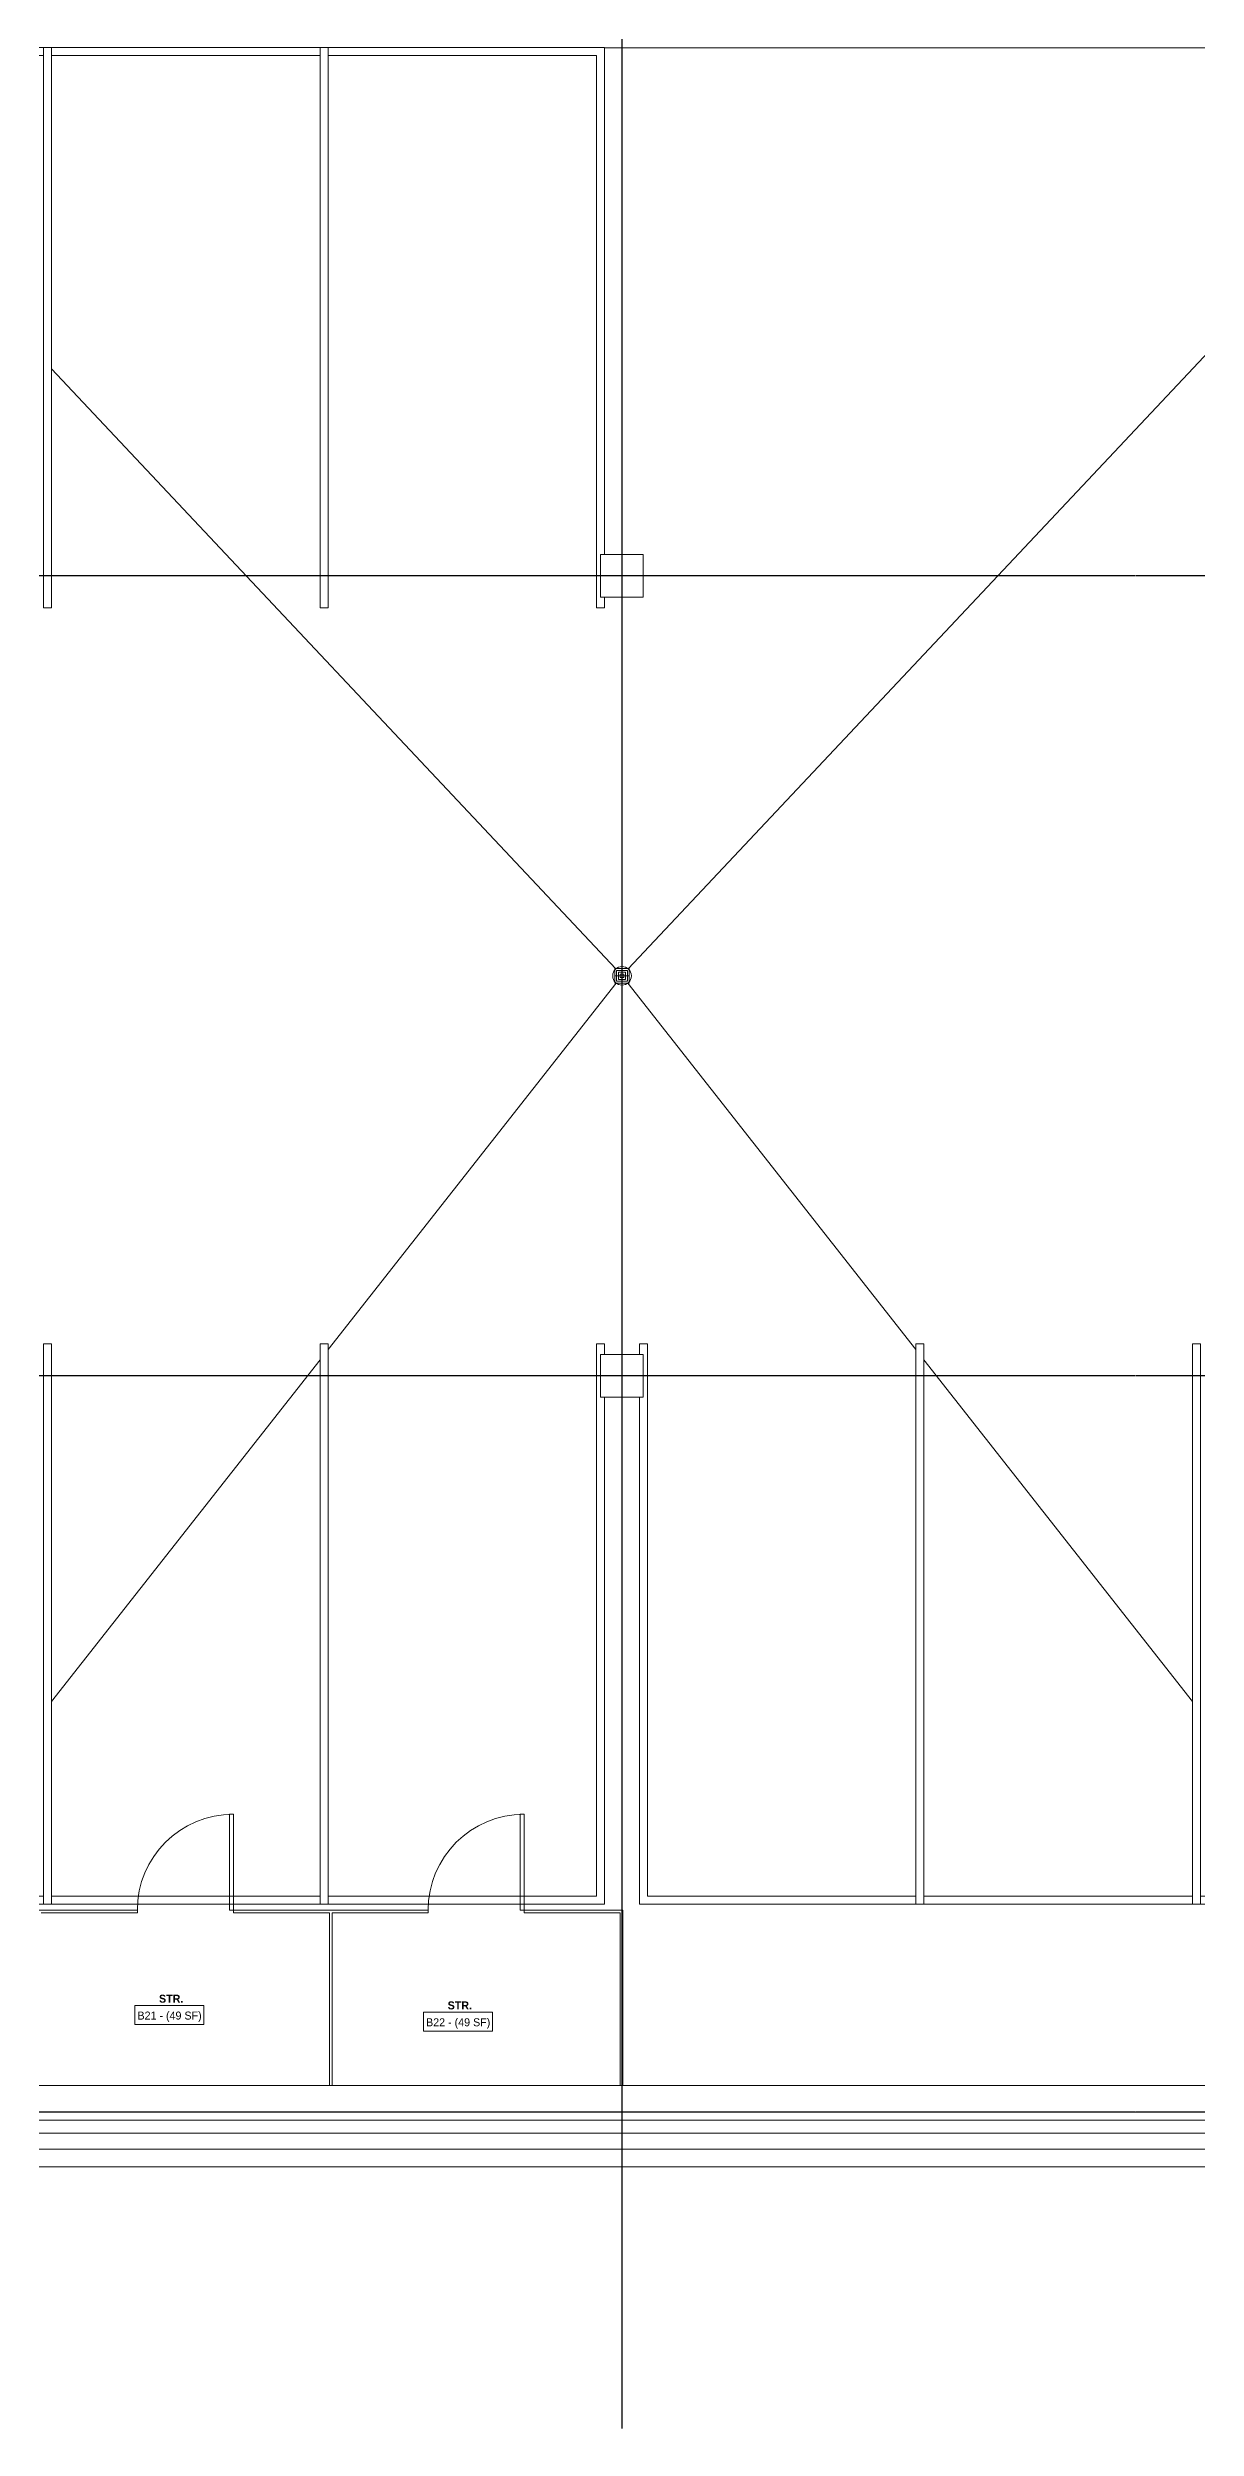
# Model space of a CAD drawing. Header units: inches. Extents: x -4093 to -1777, y 9773 to 12264.
# Drawn here: x -3043 to -2612, y 9773 to 10665 of the extents above; entities that cross this region are included whole.
import ezdxf

# ---------------------------------------------------------------- set-up
doc = ezdxf.new("R2010")
doc.units = ezdxf.units.IN
doc.header["$MEASUREMENT"] = 0
doc.linetypes.add('Grid Line 1_2_', pattern=[0.875, 0.5, -0.125, 0.125, -0.125])
for name, color, linetype, lineweight in [('0-1', 7, 'Continuous', 5), ('0-2', 7, 'Continuous', 9), ('0-3', 8, 'Continuous', 9), ('A-AREA-IDEN', 2, 'Continuous', 9), ('A-DOOR-2', 7, 'Continuous', 9), ('A-FLOR', 192, 'Continuous', 18), ('A-GENM-1', 7, 'Continuous', 9), ('P-SANR-FIXT', 6, 'Continuous', 9), ('S-COLS-1', 7, 'Continuous', 9), ('S-FNDN-1', 7, 'Continuous', 9), ('S-FNDN-2', 32, 'Continuous', 9), ('S-GRID-1', 1, 'Grid Line 1_2_', 30)]:
    doc.layers.add(name, color=color, linetype=linetype, lineweight=lineweight)
doc.styles.add('Century Gothic', font='ufonts.com_century-gothic.ttf', dxfattribs={"height": 3})
doc.styles.add('Century Gothic_B', font='GOTHICB.TTF', dxfattribs={"height": 3})

# ---------------------------------------------------------------- blocks, each defined once
blk = doc.blocks.new('Parking_Stall_Multiple - STANDARD-2220512-BACKGROUND - BASEMENT')
at = {"layer": 'A-GENM-1'}
for p, q in [((190, 314), (0, 314)), ((0, 314), (0, 207.34)), ((210, 314), (206, 314)), ((210, 311), (210, 314)), ((3, 210.34), (3, 311)), ((3, 311), (210, 311)), ((210, 210.34), (0, 210.34)), ((0, 210.34), (0, 103.67)), ((0, 207.34), (210, 207.34)), ((210, 210.34), (3, 210.34)), ((3, 106.67), (3, 207.34)), ((3, 207.34), (210, 207.34)), ((210, 207.34), (210, 210.34)), ((210, 207.34), (210, 210.34)), ((210, 106.67), (0, 106.67)), ((0, 106.67), (0, 0)), ((0, 103.67), (210, 103.67)), ((210, 106.67), (3, 106.67)), ((3, 3), (3, 103.67)), ((3, 103.67), (210, 103.67)), ((210, 103.67), (210, 106.67)), ((210, 103.67), (210, 106.67)), ((210, 3), (3, 3)), ((210, 0), (210, 3)), ((0, 0), (190, 0)), ((206, 0), (210, 0))]:
    blk.add_line(p, q, dxfattribs=at)
blk = doc.blocks.new('Parking_Stall_Multiple - STANDARD-1981804-BACKGROUND - BASEMENT')
at = {"layer": 'A-GENM-1'}
for p, q in [((190, 314), (0, 314)), ((0, 314), (0, 207.34)), ((210, 314), (206, 314)), ((210, 311), (210, 314)), ((3, 210.34), (3, 311)), ((3, 311), (210, 311)), ((210, 210.34), (0, 210.34)), ((0, 210.34), (0, 103.67)), ((0, 207.34), (210, 207.34)), ((210, 210.34), (3, 210.34)), ((3, 106.67), (3, 207.34)), ((3, 207.34), (210, 207.34)), ((210, 207.34), (210, 210.34)), ((210, 207.34), (210, 210.34)), ((210, 106.67), (0, 106.67)), ((0, 106.67), (0, 0)), ((0, 103.67), (210, 103.67)), ((210, 106.67), (3, 106.67)), ((3, 3), (3, 103.67)), ((3, 103.67), (210, 103.67)), ((210, 103.67), (210, 106.67)), ((210, 103.67), (210, 106.67)), ((210, 3), (3, 3)), ((210, 0), (210, 3)), ((0, 0), (190, 0)), ((206, 0), (210, 0))]:
    blk.add_line(p, q, dxfattribs=at)
blk = doc.blocks.new('Parking_Stall_Multiple - STANDARD-1982617-BACKGROUND - BASEMENT')
at = {"layer": 'A-GENM-1'}
for p, q in [((190, 0), (0, 0)), ((0, 0), (0, -106.67)), ((210, 0), (206, 0)), ((210, -3), (210, 0)), ((3, -103.67), (3, -3)), ((3, -3), (210, -3)), ((210, -103.67), (0, -103.67)), ((0, -103.67), (0, -210.34)), ((0, -106.67), (210, -106.67)), ((210, -103.67), (3, -103.67)), ((3, -207.34), (3, -106.67)), ((3, -106.67), (210, -106.67)), ((210, -106.67), (210, -103.67)), ((210, -106.67), (210, -103.67)), ((210, -207.34), (0, -207.34)), ((0, -207.34), (0, -314)), ((0, -210.34), (210, -210.34)), ((210, -207.34), (3, -207.34)), ((3, -311), (3, -210.34)), ((3, -210.34), (210, -210.34)), ((210, -210.34), (210, -207.34)), ((210, -210.34), (210, -207.34)), ((210, -311), (3, -311)), ((210, -314), (210, -311)), ((0, -314), (190, -314)), ((206, -314), (210, -314))]:
    blk.add_line(p, q, dxfattribs=at)
blk = doc.blocks.new('CHAINLINK GATE - CHAINLINK GATE-2199385-BACKGROUND - BASEMENT')
at = {"layer": 'A-DOOR-2'}
for p, q in [((16.5, 36.5), (18, 36.5)), ((16.5, 0.5), (16.5, 36.5)), ((18, 0.5), (18, 36.5)), ((16.5, 0.5), (18, 0.5))]:
    blk.add_line(p, q, dxfattribs=at)
blk.add_arc((18, 0.5), 36, 90, 180, dxfattribs=at)
blk = doc.blocks.new('CTR - 1st Phase - Common Walls_rvt-1-BACKGROUND - BASEMENT')
at = {"layer": 'S-FNDN-1'}
for p, q in [((-3009.02, 9966.88), (-3082.02, 9966.88)), ((-3045.02, 9965.88), (-3009.02, 9965.88)), ((-3009.02, 9965.88), (-3009.02, 9966.88)), ((-2900.02, 9966.88), (-2973.02, 9966.88)), ((-2973.02, 9966.88), (-2973.02, 9965.88)), ((-2973.02, 9965.88), (-2937.02, 9965.88)), ((-2937.02, 9965.88), (-2937.02, 9901.19)), ((-2936.02, 9965.88), (-2900.02, 9965.88)), ((-2936.02, 9901.19), (-2936.02, 9965.88)), ((-2900.02, 9965.88), (-2900.02, 9966.88)), ((-2827.02, 9966.88), (-2864.02, 9966.88)), ((-2864.02, 9966.88), (-2864.02, 9965.88)), ((-2864.02, 9965.88), (-2828.02, 9965.88)), ((-2828.02, 9965.88), (-2828.02, 9901.19)), ((-2827.02, 9965.88), (-2827.02, 9966.88)), ((-2827.02, 9901.19), (-2827.02, 9965.88)), ((-2937.02, 9901.19), (-2936.02, 9901.19)), ((-2828.02, 9901.19), (-2827.02, 9901.19))]:
    blk.add_line(p, q, dxfattribs=at)
at = {"layer": '0-2'}
for name, p, rotation in [('Parking_Stall_Multiple - STANDARD-1982617-BACKGROUND - BASEMENT', (-2833.82, 10665.19), 270.0000000000005), ('Parking_Stall_Multiple - STANDARD-1981804-BACKGROUND - BASEMENT', (-2833.82, 9969.19), 89.99999999999953), ('Parking_Stall_Multiple - STANDARD-2220512-BACKGROUND - BASEMENT', (-2506.82, 9969.19), 89.99999999999953)]:
    blk.add_blockref(name, p, dxfattribs=dict(at, rotation=rotation))
for p in [(-2991.02, 9966.38), (-2882.02, 9966.38)]:
    blk.add_blockref('CHAINLINK GATE - CHAINLINK GATE-2199385-BACKGROUND - BASEMENT', p, dxfattribs=at)
blk = doc.blocks.new('034100 - Precast Structural Concrete - Column - Corbels - 16_x16_-2331169-BACKGROUND - BASEMENT')
at = {"layer": 'S-COLS-1'}
for p, q in [((-8.91, 8.98), (-8.98, 8.98)), ((-8.98, 8.98), (-8.98, -7.02)), ((6.94, 8.98), (-8.91, 8.98)), ((7.02, 8.98), (6.94, 8.98)), ((7.02, -7.02), (7.02, 8.98)), ((-8.98, -7.02), (-8.91, -7.02)), ((-8.91, -7.02), (6.94, -7.02)), ((6.94, -7.02), (7.02, -7.02))]:
    blk.add_line(p, q, dxfattribs=at)
blk = doc.blocks.new('034100 - Precast Structural Concrete - Column - Corbels - 16_x16_-2331171-BACKGROUND - BASEMENT')
at = {"layer": 'S-COLS-1'}
for p, q in [((-8.91, 8.98), (-8.98, 8.98)), ((-8.98, 8.98), (-8.98, -7.02)), ((6.94, 8.98), (-8.91, 8.98)), ((7.02, 8.98), (6.94, 8.98)), ((7.02, -7.02), (7.02, 8.98)), ((-8.98, -7.02), (-8.91, -7.02)), ((-8.91, -7.02), (6.94, -7.02)), ((6.94, -7.02), (7.02, -7.02))]:
    blk.add_line(p, q, dxfattribs=at)
blk = doc.blocks.new('CTR - 1st Phase - Structure_rvt-1-BACKGROUND - BASEMENT')
at = {"layer": 'S-FNDN-1'}
for p, q in [((-1953.32, 9901.19), (-3819.32, 9901.19)), ((-3829.32, 9891.19), (-1953.32, 9891.19))]:
    blk.add_line(p, q, dxfattribs=at)
at = {"layer": 'S-GRID-1'}
for p, q in [((-2827.32, 9772.61), (-2827.32, 12247.5)), ((-1777.25, 10467.19), (-4076.95, 10467.19)), ((-1777.25, 10167.19), (-4076.95, 10167.19)), ((-1777.25, 9891.19), (-4076.95, 9891.19))]:
    blk.add_line(p, q, dxfattribs=at)
at = {"layer": '0-3', "rotation": 270.0000000000118}
for name, p in [('034100 - Precast Structural Concrete - Column - Corbels - 16_x16_-2331169-BACKGROUND - BASEMENT', (-2828.31, 10466.21)), ('034100 - Precast Structural Concrete - Column - Corbels - 16_x16_-2331171-BACKGROUND - BASEMENT', (-2828.31, 10166.21))]:
    blk.add_blockref(name, p, dxfattribs=at)
blk = doc.blocks.new('Basic Wall _ 3_ XPS - UNDER XPS - ___-2659087-BACKGROUND - BASEMENT')
at = {"layer": 'S-FNDN-2'}
for p, q in [((-1935.38, 9883.25), (-3521.62, 9883.25)), ((-1929.41, 9877.28), (-3521.62, 9877.28)), ((-1922.82, 9870.69), (-3681.65, 9870.69))]:
    blk.add_line(p, q, dxfattribs=at)
blk = doc.blocks.new('Drain-Floor-WATTS-Square-Stainless_Steel_Strainer-Type_FD-1200-M - 2_ Outlet with 5_ Strainer-2528673-BACKGROUND - BASEMENT')
at = {"layer": 'P-SANR-FIXT'}
for p, q in [((-2.707, -2.707), (-2.707, 2.707)), ((-2.707, 2.707), (2.707, 2.707)), ((-2.03025, -2.03025), (-2.03025, 2.03025)), ((-2.03025, 2.03025), (2.03025, 2.03025)), ((-1.3535, -1.3535), (-1.3535, 1.3535)), ((-1.3535, 1.3535), (1.3535, 1.3535)), ((-0.67675, -0.67675), (-0.67675, 0.67675)), ((-0.67675, 0.67675), (0.67675, 0.67675)), ((0, 2.707), (0, -2.707)), ((0.67675, 0.67675), (0.67675, -0.67675)), ((1.3535, 1.3535), (1.3535, -1.3535)), ((2.03025, 2.03025), (2.03025, -2.03025)), ((2.707, 2.707), (2.707, -2.707)), ((-2.707, 0), (2.707, 0)), ((2.707, -2.707), (-2.707, -2.707)), ((2.03025, -2.03025), (-2.03025, -2.03025)), ((1.3535, -1.3535), (-1.3535, -1.3535)), ((0.67675, -0.67675), (-0.67675, -0.67675))]:
    blk.add_line(p, q, dxfattribs=at)
for start, end in [(360, 180), (180, 360)]:
    blk.add_arc((0, 0), 3.5, start, end, dxfattribs=at)

msp = doc.modelspace()

# ---------------------------------------------------------------- linework, layer by layer
at = {"layer": 'A-AREA-IDEN', "flags": 128}
for points in [[(-3009.98, 9931.21), (-2984.06, 9931.21), (-2984.06, 9924.05), (-3009.98, 9924.05)], [(-2901.78, 9928.7), (-2875.85, 9928.7), (-2875.85, 9921.53), (-2901.78, 9921.53)]]:
    msp.add_lwpolyline(points, close=True, dxfattribs=at)
at = {"layer": 'A-FLOR'}
for p, q in [((-2500.32, 10665.06), (-2833.82, 10665.06)), ((-2824.98, 10319.77), (-2500.32, 10665.06)), ((-2829.66, 10319.77), (-3041.16, 10544.7)), ((-2937.49, 10177.1), (-2829.51, 10314.49)), ((-2717.16, 10177.1), (-2825.14, 10314.49)), ((-3041.16, 10045.19), (-2940.49, 10173.28)), ((-2613.49, 10045.18), (-2714.16, 10173.28))]:
    msp.add_line(p, q, dxfattribs=at)
at = {"layer": 'S-FNDN-2'}
for p, q in [((-3917.32, 9891.19), (-1940.32, 9891.19)), ((-1940.32, 9888.19), (-3681.65, 9888.19))]:
    msp.add_line(p, q, dxfattribs=at)

# ---------------------------------------------------------------- block references
at = {"layer": '0-1'}
for name in ['CTR - 1st Phase - Structure_rvt-1-BACKGROUND - BASEMENT', 'CTR - 1st Phase - Common Walls_rvt-1-BACKGROUND - BASEMENT']:
    msp.add_blockref(name, (0, 0), dxfattribs=at)
at = {"layer": 'P-SANR-FIXT'}
msp.add_blockref('Drain-Floor-WATTS-Square-Stainless_Steel_Strainer-Type_FD-1200-M - 2_ Outlet with 5_ Strainer-2528673-BACKGROUND - BASEMENT', (-2827.32, 10317.19), dxfattribs=at)
at = {"layer": 'S-FNDN-2'}
msp.add_blockref('Basic Wall _ 3_ XPS - UNDER XPS - ___-2659087-BACKGROUND - BASEMENT', (0, 0), dxfattribs=at)

# ---------------------------------------------------------------- texts
at = {"layer": 'A-AREA-IDEN', "char_height": 3, "attachment_point": 1}
for s, insert, width, style in [('STR.', (-3000.9, 9935.2), 9.292, 'Century Gothic_B'), ('B21 - (49 SF)', (-3008.98, 9928.88), 28.886, 'Century Gothic'), ('B22 - (49 SF)', (-2900.78, 9926.36), 28.886, 'Century Gothic'), ('STR.', (-2892.69, 9932.69), 9.292, 'Century Gothic_B')]:
    msp.add_mtext(s, dxfattribs=dict(at, insert=insert, width=width, style=style))

doc.saveas('drawing.dxf')
